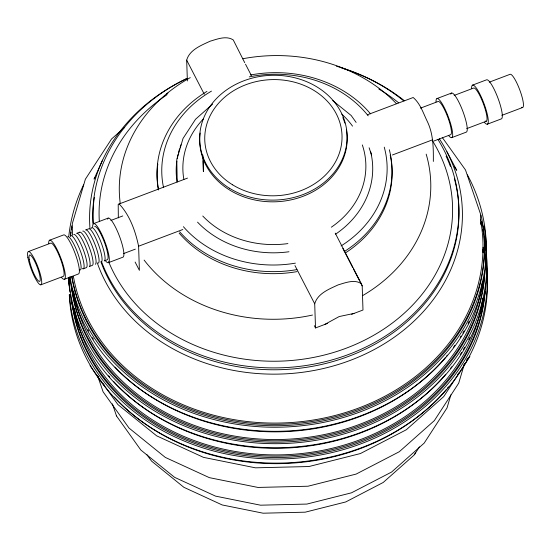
<?xml version="1.0" encoding="UTF-8"?>
<svg xmlns="http://www.w3.org/2000/svg" width="551" height="551" viewBox="0 0 551 551"><rect width="100%" height="100%" fill="white"/><g stroke="black" fill="none" stroke-linecap="round" stroke-linejoin="round"><path stroke-width="0.83" d="M187.374 80.949L186.679 60.142C189.516 49.817 201.232 45.34 210.089 41.222C217.314 39.093 226.289 35.381 233.266 39.941L244.72 62.669M327.693 323.354L315.509 327.955L314.711 303.821C317.548 293.497 329.264 289.02 338.121 284.901C345.346 282.773 354.321 279.061 361.298 283.62L362.193 285.893L362.992 310.027L351.6 314.325M450.87 394.833L447.026 407.933L424.167 443.128L391.541 472.083L351.469 492.821L306.9 504.069L260.533 505.191L215.537 496.127L174.639 477.359L140.822 450.015L116.509 415.964L112.404 403.876M464.348 364.183L458.701 383.186L434.346 420.62L399.282 451.73L356.146 474.08L308.016 486.223L257.944 487.435L209.352 477.648L165.321 457.42L128.996 428.037L103.106 391.83L97.479 375.513M102.534 160.169L94.056 179.123L94.992 177.677M469.907 356.442L443.707 396.651L406.287 429.773L360.402 453.549L308.953 466.525L255.43 467.827L203.484 457.358L156.663 435.841L117.9 404.565L90.04 365.671M146.786 454.541L151.553 461.104L183.882 487.311L222.198 504.957L263.089 513.201L305.22 512.175L345.725 501.954L383.207 482.469L412.892 456.159L414.359 454.72L419.483 446.84M414.359 454.72L415.495 452.991M124.416 127.57L111.571 138.962L85.371 179.206L72.271 223.775L72.47 235.284M212.679 104.056L195.529 119.257L183.028 138.459L176.781 159.728L177.215 181.596M324.511 324.56L339.168 316.556L353.99 313.423M187.512 178.111L118.21 204.325L118.334 217.872M367.352 114.815L413.188 97.506C420.268 103.498 423.23 113.038 427.17 121.179C433.362 133.728 433.43 147.751 433.341 161.436M49.618 240.215L63.647 234.919A20.883 4.153 69.3 0 1 74.895 252.881A20.883 4.153 69.3 0 1 78.442 273.978L64.419 279.274M93.594 223.61L108.161 218.106M28.342 251.6L50.733 243.149A17.749 3.526 69.3 0 1 60.286 258.412A17.749 3.526 69.3 0 1 63.303 276.34L40.912 284.791M110.861 220.441L122.77 215.944M436.943 98.567L451.517 93.064M472.558 85.116L486.581 79.819A20.883 4.153 69.3 0 1 497.828 97.782A20.883 4.153 69.3 0 1 501.382 118.885L487.353 124.182M420.509 108.127L438.059 101.501A17.749 3.526 69.3 0 1 447.612 116.764A17.749 3.526 69.3 0 1 450.628 134.692L432.287 141.621M454.182 95.413L473.667 88.057A17.749 3.526 69.3 0 1 484.012 105.496A17.749 3.526 69.3 0 1 485.183 121.027M489.295 82.154L510.088 74.302A17.749 3.526 69.3 0 1 520.433 91.741A17.749 3.526 69.3 0 1 521.597 107.273M135.112 262.049L139.396 270.348L138.597 246.214L182.822 229.512M83.318 268.778L86.314 267.648A17.749 3.526 69.3 0 0 83.297 249.72A17.749 3.526 69.3 0 0 73.744 234.457M123.431 253.632L135.339 249.142M392.415 154.983L432.625 139.796M108.389 262.669L122.956 257.172A20.883 4.153 69.3 0 0 118.403 233.534A20.883 4.153 69.3 0 0 107.417 219.181M466.759 128.603L486.237 121.248M501.865 115.345L522.658 107.493M451.744 137.626L466.311 132.123A20.883 4.153 69.3 0 0 461.759 108.492A20.883 4.153 69.3 0 0 450.773 94.138M119.161 203.925C129.816 215.2 135.47 231.165 138.597 246.214M332.728 100.592L351.152 115.476L356.125 122.418M442.281 137.474L465.505 169.963L480.458 213.857L480.741 221.061M454.265 166.822L456.758 170.307L446.951 151.794M335.228 233.149L361.298 283.62M342.839 248.418L352.709 267.538M353.501 269.067L359.824 281.306M360.609 282.835L362.193 285.893M245.505 64.185L251.373 75.542M294.964 265.582L314.711 303.821M186.679 60.142L204.283 94.228M314.325 325.662L315.509 327.955M369.122 147.792L371.574 154.996M116.337 415.447L116.509 415.964M202.844 155.031L203.395 171.609L203.167 160.789M346.372 129.499A73.751 62.408 -1.9 0 1 274.742 201.811A73.751 62.408 -1.9 0 1 200.178 133.046M342.839 117.645A73.751 62.408 -1.9 0 1 344.836 123.114M362.324 144.934A91.521 77.443 -1.9 0 1 331.337 227.198M287.904 243.597A91.521 77.443 -1.9 0 1 202.761 216.02M183.869 179.433A91.521 77.443 -1.9 0 1 203.615 118.665M341.799 114.126A91.521 77.443 -1.9 0 1 352.544 126.138M370.589 151.497A98.285 83.173 -1.9 0 1 335.635 234.147M288.986 251.759A98.285 83.173 -1.9 0 1 197.547 222.143M177.119 182.03A98.285 83.173 -1.9 0 1 176.809 161.14M177.181 158.667A98.285 83.173 -1.9 0 1 178.014 154.535M178.414 152.882A98.285 83.173 -1.9 0 1 179.592 148.777M180.129 147.151A98.285 83.173 -1.9 0 1 181.01 144.741M384.254 147.151A112.707 95.371 -1.9 0 1 341.083 245.925M295.37 263.158A112.707 95.371 -1.9 0 1 183.4 226.695M163.468 187.23A112.707 95.371 -1.9 0 1 211.474 91.122M249.279 76.892A112.707 95.371 -1.9 0 1 368.22 115.848M389.337 149.769A117.549 99.469 -1.9 0 1 344.244 251.587M296.941 269.597A117.549 99.469 -1.9 0 1 179.667 231.764M158.605 189.599A117.549 99.469 -1.9 0 1 206.962 91.39M250.45 75.005A117.549 99.469 -1.9 0 1 370.52 113.837M390.184 155.086A117.549 99.469 -1.9 0 1 345.711 252.723M297.01 271.629A117.549 99.469 -1.9 0 1 179.171 233.149M158.364 189.999A117.549 99.469 -1.9 0 1 157.827 164.033M426.178 154.142A155.781 131.82 -1.9 0 1 362.778 295.536M312.513 315.041A155.781 131.82 -1.9 0 1 144.121 260.086M120.214 203.291A155.781 131.82 -1.9 0 1 190.267 77.622M242.647 58.771A155.781 131.82 -1.9 0 1 396.348 103.588M433.437 142.358A176.795 149.603 -1.9 0 1 344.747 348.742A176.795 149.603 -1.9 0 1 108.664 261.78M99.311 221.027A176.795 149.603 -1.9 0 1 167.167 94.614M378.826 89.021A176.795 149.603 -1.9 0 1 398.614 102.803M437.942 139.451A183.049 154.893 -1.9 0 1 346.324 355.299A183.049 154.893 -1.9 0 1 101.412 261.408M93.188 223.92A183.049 154.893 -1.9 0 1 187.009 78.387M336.454 66.216A183.049 154.893 -1.9 0 1 403.669 100.861M454.375 178.676A183.049 154.893 -1.9 0 1 323.038 364.115A183.049 154.893 -1.9 0 1 100.881 261.67M93.098 223.203A183.049 154.893 -1.9 0 1 94.338 197.389M446.062 156.105A183.049 154.893 -1.9 0 1 450.422 166.423M439.381 138.811A186.458 157.779 -1.9 0 1 347.729 361.325A186.458 157.779 -1.9 0 1 97.224 262.772M89.992 228.651A186.458 157.779 -1.9 0 1 187.319 78.38M341.882 68.11A186.458 157.779 -1.9 0 1 404.482 100.799M480.438 219.408A205.964 174.281 -1.9 0 1 308.519 420.737A205.964 174.281 -1.9 0 1 73.407 276.471M481.044 215.042A207.431 175.528 -1.9 0 1 311.212 421.605A207.431 175.528 -1.9 0 1 71.954 276.671M70.411 235.904A207.431 175.528 -1.9 0 1 71.768 225.82M482.242 222.273A207.431 175.528 -1.9 0 1 306.817 423.643A207.431 175.528 -1.9 0 1 71.72 276.416M70.542 236.469A207.431 175.528 -1.9 0 1 71.051 232.267M71.41 229.753A207.431 175.528 -1.9 0 1 71.809 227.232M467.379 174.819A209.201 177.023 -1.9 0 1 335.669 419.6A209.201 177.023 -1.9 0 1 69.97 276.636M68.785 236.351A209.201 177.023 -1.9 0 1 83.559 184.888M484.122 226.11A209.201 177.023 -1.9 0 1 305.715 429.387A209.201 177.023 -1.9 0 1 69.708 278.179M469.232 321.061A207.431 175.528 -1.9 0 1 468.116 323.327M464.107 330.834A207.431 175.528 -1.9 0 1 462.819 333.066M461.049 336.014A207.431 175.528 -1.9 0 1 460.133 337.481M454.83 345.415A207.431 175.528 -1.9 0 1 453.301 347.536M447.426 355.126A207.431 175.528 -1.9 0 1 446.317 356.469M445.194 357.799A207.431 175.528 -1.9 0 1 115.028 367.118M93.374 339.106A207.431 175.528 -1.9 0 1 92.485 337.653M88.704 331.061A207.431 175.528 -1.9 0 1 87.912 329.581M481.471 223.396A207.431 175.528 -1.9 0 1 481.815 225.056M482.586 229.216A207.431 175.528 -1.9 0 1 482.862 230.883M482.449 281.306A205.964 174.281 -1.9 0 1 281.244 439.471A205.964 174.281 -1.9 0 1 73.669 291.238M482.896 249.424A205.964 174.281 -1.9 0 1 483.179 252.868M484.515 275.541A207.431 175.528 -1.9 0 1 282.27 440.69A207.431 175.528 -1.9 0 1 71.582 287.271M484.625 276.106A207.431 175.528 -1.9 0 1 281.816 442.109A207.431 175.528 -1.9 0 1 71.41 286.995M484.233 236.84A209.201 177.023 -1.9 0 1 299.551 442.501A209.201 177.023 -1.9 0 1 68.779 277.745M484.666 242.564A209.201 177.023 -1.9 0 1 306.26 445.842A209.201 177.023 -1.9 0 1 70.252 294.633M69.901 292.092A209.201 177.023 -1.9 0 1 68.744 278.372M469.776 337.515A207.431 175.528 -1.9 0 1 468.66 339.781M464.658 347.288A207.431 175.528 -1.9 0 1 463.37 349.52M461.593 352.468A207.431 175.528 -1.9 0 1 460.216 354.665M451.758 366.787A207.431 175.528 -1.9 0 1 450.697 368.171M445.738 374.253A207.431 175.528 -1.9 0 1 113.795 381.671M109.752 377.132A207.431 175.528 -1.9 0 1 108.623 375.803M482.738 298.36A205.964 174.281 -1.9 0 1 281.754 454.823A205.964 174.281 -1.9 0 1 74.468 308.284M484.949 291.748A207.431 175.528 -1.9 0 1 282.277 456.056A207.431 175.528 -1.9 0 1 72.091 302.623M485.135 291.458A207.431 175.528 -1.9 0 1 282.828 457.454A207.431 175.528 -1.9 0 1 72.029 303.195M484.742 252.2A209.201 177.023 -1.9 0 1 301.073 457.757A209.201 177.023 -1.9 0 1 69.405 294.826M69.013 285.342A209.201 177.023 -1.9 0 1 69.144 277.58M484.873 256.27A209.201 177.023 -1.9 0 1 298.676 462.075A209.201 177.023 -1.9 0 1 69.288 294.592M69.219 283.379A209.201 177.023 -1.9 0 1 69.467 278.221M467.62 358.157A207.431 175.528 -1.9 0 1 466.415 360.402M464.741 363.391A207.431 175.528 -1.9 0 1 463.439 365.616M458.838 372.931A207.431 175.528 -1.9 0 1 457.378 375.086M448.486 386.933A207.431 175.528 -1.9 0 1 447.371 388.276M446.248 389.612A207.431 175.528 -1.9 0 1 114.305 397.03M104.229 385.073A207.431 175.528 -1.9 0 1 103.175 383.696M98.636 377.38A207.431 175.528 -1.9 0 1 97.672 375.961M166.581 93.939A180.108 152.407 -1.9 0 1 167.993 93.023M481.402 221.357A207.431 175.528 -1.9 0 1 481.746 223.017M482.924 229.684A207.431 175.528 -1.9 0 1 483.172 231.358M483.385 247.241A206.26 174.536 -1.9 0 1 483.42 252.441M480.858 223.286A206.26 174.536 -1.9 0 1 481.161 224.939M483.385 248.033A206.26 174.536 -1.9 0 1 483.372 252.365M480.823 222.342A206.26 174.536 -1.9 0 1 481.416 225.683M483.089 247.392A205.964 174.281 -1.9 0 1 483.241 252.578M48.688 243.611A20.883 4.153 69.3 0 1 60.865 258.178A20.883 4.153 69.3 0 1 61.505 277.442M94.703 226.544A17.749 3.526 69.3 0 1 104.256 241.806A17.749 3.526 69.3 0 1 107.28 259.735L104.284 260.864A17.749 3.526 69.3 0 0 100.413 240.78A17.749 3.526 69.3 0 0 91.08 228.582M92.664 227.012A20.883 4.153 69.3 0 1 104.835 241.572A20.883 4.153 69.3 0 1 105.475 260.837M67.752 236.723A17.749 3.526 69.3 0 1 78.097 254.163A17.749 3.526 69.3 0 1 79.268 269.694M70.748 235.587A17.749 3.526 69.3 0 1 81.093 253.033A17.749 3.526 69.3 0 1 82.264 268.557M82.726 231.069A17.749 3.526 69.3 0 1 92.279 246.331A17.749 3.526 69.3 0 1 95.302 264.26M98.292 263.13A17.749 3.526 69.3 0 0 95.275 245.202A17.749 3.526 69.3 0 0 85.722 229.939L88.718 228.803A17.749 3.526 69.3 0 1 98.271 244.065A17.749 3.526 69.3 0 1 101.288 261.994M471.622 88.518A20.883 4.153 69.3 0 1 483.799 103.078A20.883 4.153 69.3 0 1 484.439 122.35M436.013 101.963A20.883 4.153 69.3 0 1 448.19 116.53A20.883 4.153 69.3 0 1 448.831 135.794M79.73 232.198L76.741 233.328A17.749 3.526 69.3 0 1 86.293 248.591A17.749 3.526 69.3 0 1 89.31 266.519L92.306 265.389A17.749 3.526 69.3 0 0 89.283 247.461A17.749 3.526 69.3 0 0 79.73 232.198M229.533 188.284A73.751 62.408 -1.9 0 0 346.655 144.059A73.751 62.408 -1.9 0 0 243.976 80.735A73.751 62.408 -1.9 0 0 229.533 188.284M232.563 184.792A68.655 58.096 -1.9 0 0 341.599 143.618A68.655 58.096 -1.9 0 0 246.008 84.668A68.655 58.096 -1.9 0 0 232.563 184.792M27.874 257.407A17.749 3.526 69.3 0 0 39.851 284.571A17.749 3.526 69.3 0 0 36.159 262.613A17.749 3.526 69.3 0 0 27.874 257.407M29.265 259.631A14.085 2.796 69.3 0 0 38.777 281.189A14.085 2.796 69.3 0 0 35.843 263.771A14.085 2.796 69.3 0 0 29.265 259.631"/></g></svg>
